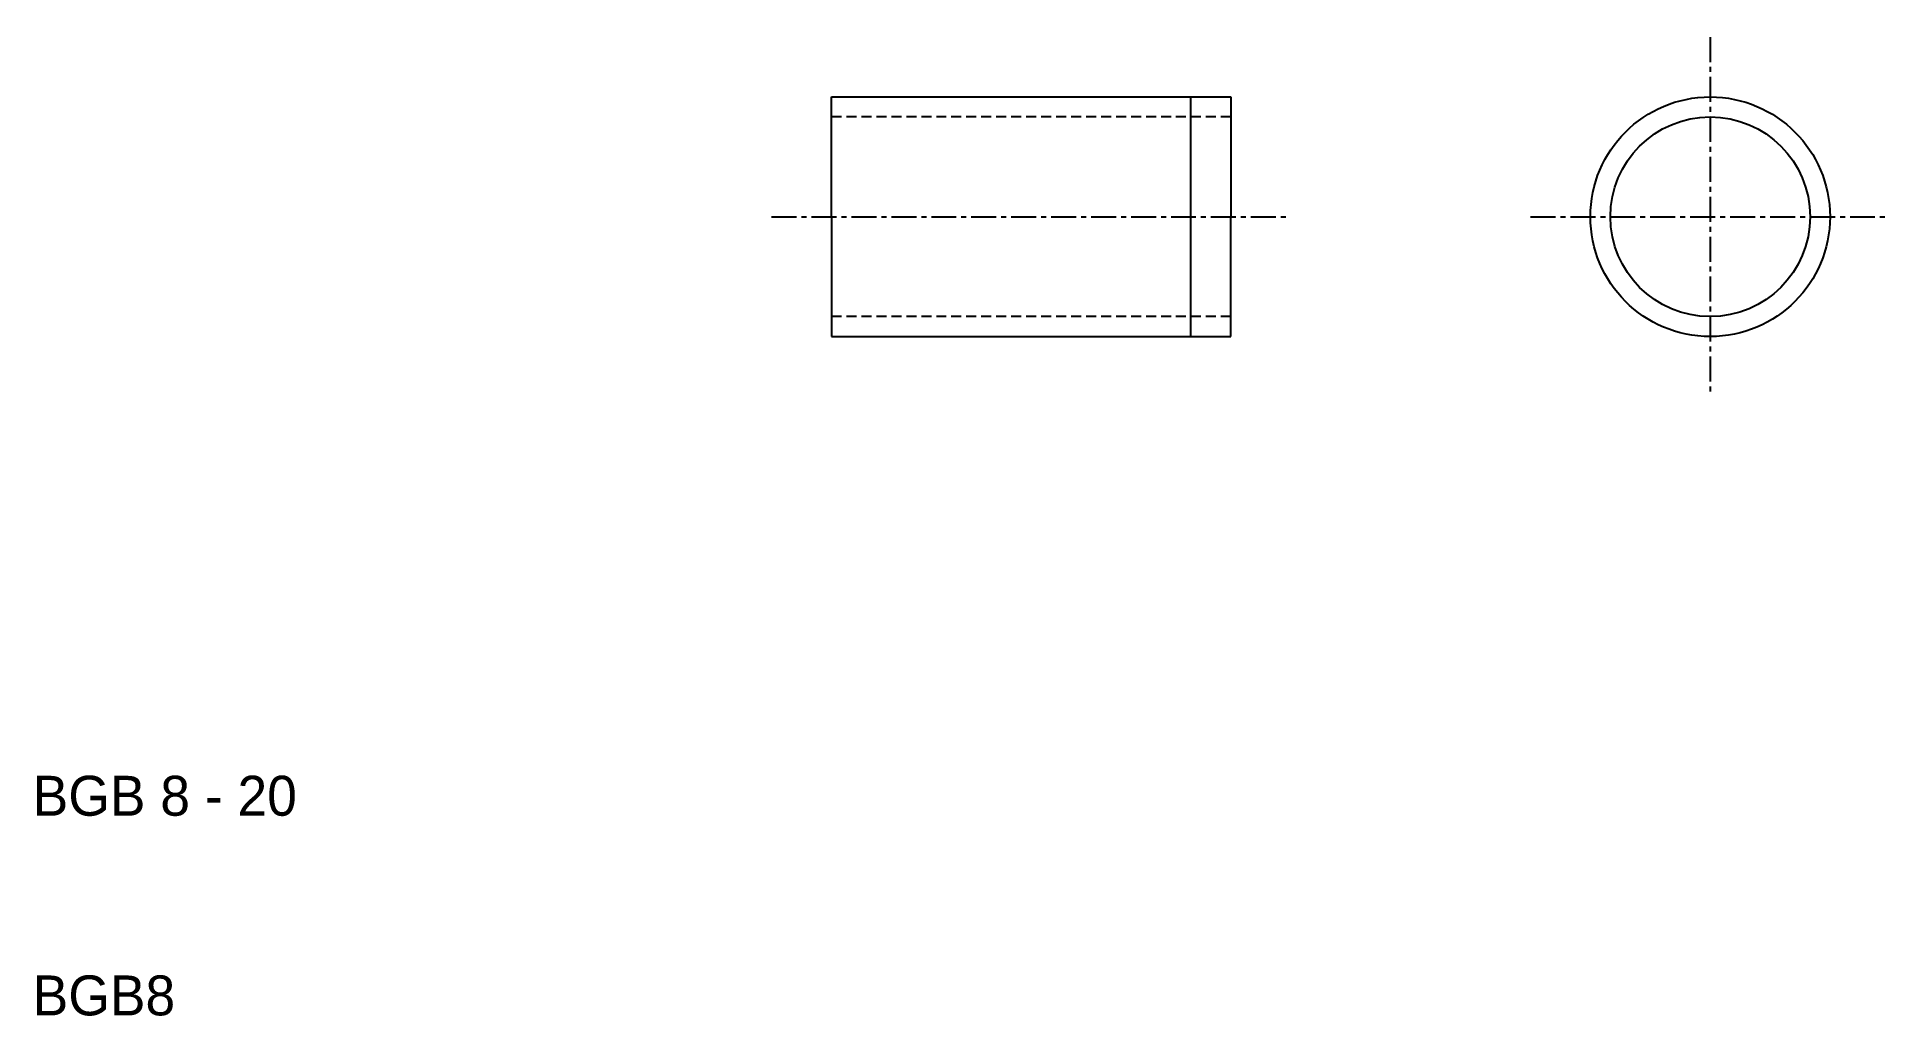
# Model space of a CAD drawing. Extents: x 10.2 to 103, y 10 to 59.
import ezdxf

# ---------------------------------------------------------------- set-up
doc = ezdxf.new("R2010")
doc.units = 0
doc.linetypes.add('CENTER', pattern=[2, 1.25, -0.25, 0.25, -0.25])
doc.linetypes.add('DASHED', pattern=[0.75, 0.5, -0.25])
doc.layers.get('0').update_dxf_attribs({"linetype": 'CONTINUOUS'})
doc.layers.add('CENTER', color=1, linetype='CENTER')

msp = doc.modelspace()

# ---------------------------------------------------------------- linework, layer by layer
at = {"color": 7, "linetype": 'CONTINUOUS'}
for p, q in [((50, 50), (50, 56)), ((50, 56), (70, 56)), ((68, 44), (68, 56)), ((70, 56), (70, 50)), ((50, 50), (50, 44)), ((70, 44), (70, 50)), ((50, 44), (70, 44))]:
    msp.add_line(p, q, dxfattribs=at)
at = {"color": 3, "linetype": 'DASHED'}
for p, q in [((70, 55), (50, 55)), ((70, 45), (50, 45))]:
    msp.add_line(p, q, dxfattribs=at)
at = {"color": 7, "linetype": 'CONTINUOUS'}
for radius in [6, 5]:
    msp.add_circle((94, 50), radius, dxfattribs=at)
at = {"layer": 'CENTER', "color": 1, "linetype": 'CENTER'}
for p, q in [((94, 59), (94, 41)), ((47, 50), (73, 50)), ((85, 50), (103, 50))]:
    msp.add_line(p, q, dxfattribs=at)

# ---------------------------------------------------------------- texts
at = {"color": 7, "linetype": 'CONTINUOUS'}
for s, p in [('BGB 8 - 20', (10, 20)), ('BGB8', (10, 10))]:
    msp.add_text(s, height=2, dxfattribs=at).set_placement(p)

doc.saveas('drawing.dxf')
